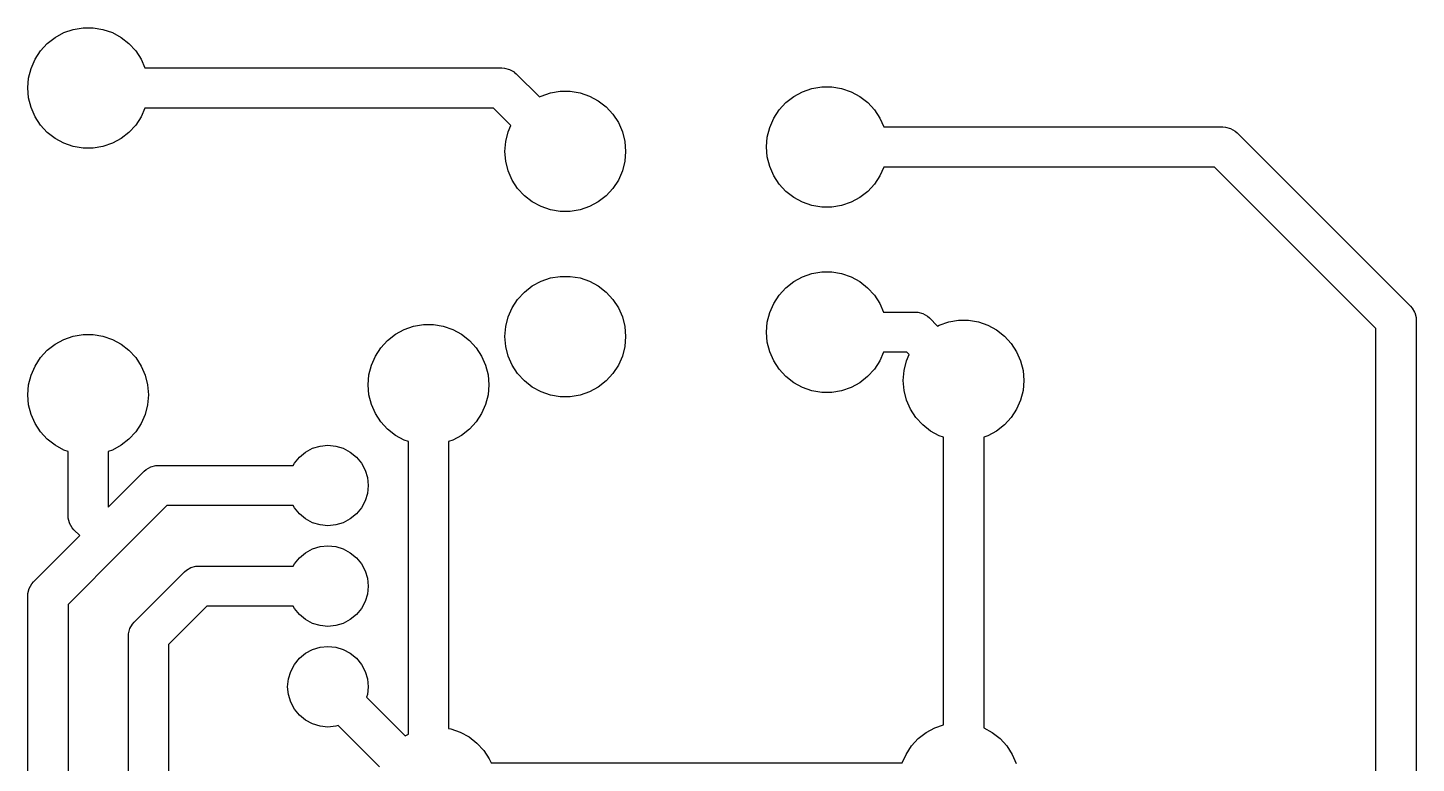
# Model space of a CAD drawing. Extents: x 133 to 168.5, y -122.5 to -86.4.
# Drawn here: x 133 to 167.51, y -104.65 to -86.39 of the extents above; entities that cross this region are included whole.
import ezdxf

# ---------------------------------------------------------------- set-up
doc = ezdxf.new("R2010")
doc.units = 0
doc.layers.add('BLACK', color=7, linetype='CONTINUOUS')

msp = doc.modelspace()

# ---------------------------------------------------------------- linework, layer by layer
at = {"layer": 'BLACK', "linetype": 'CONTINUOUS'}
for p, q in [((133.679578, -86.62425), (133.897457, -86.50634)), ((133.897457, -86.50634), (134.131772, -86.4259)), ((134.131772, -86.4259), (134.376131, -86.385123)), ((134.376131, -86.385123), (134.623869, -86.385123)), ((134.623869, -86.385123), (134.868228, -86.4259)), ((134.868228, -86.4259), (135.102543, -86.50634)), ((135.102543, -86.50634), (135.320422, -86.62425)), ((133.180789, -87.166079), (133.316289, -86.958681)), ((133.316289, -86.958681), (133.484078, -86.776414)), ((133.484078, -86.776414), (133.679578, -86.62425)), ((135.320422, -86.62425), (135.515922, -86.776414)), ((135.515922, -86.776414), (135.683711, -86.958681)), ((135.683711, -86.958681), (135.819211, -87.166079)), ((133.081274, -87.392951), (133.180789, -87.166079)), ((135.819211, -87.166079), (135.913045, -87.38)), ((133, -87.88), (133.020458, -87.633108)), ((133.020458, -87.633108), (133.081274, -87.392951)), ((135.913045, -87.38), (144.785, -87.38)), ((144.785, -87.38), (144.850248, -87.384277)), ((144.850248, -87.384277), (144.850263, -87.384277)), ((144.850263, -87.384277), (144.976342, -87.41806)), ((144.976342, -87.41806), (145.089381, -87.483323)), ((145.089381, -87.483323), (145.089396, -87.483338)), ((145.089396, -87.483338), (145.138553, -87.526447)), ((145.138553, -87.526447), (145.714923, -88.102817)), ((133.020458, -88.126892), (133, -87.88)), ((145.990772, -87.9999), (146.235131, -87.959123)), ((146.235131, -87.959123), (146.482869, -87.959123)), ((146.482869, -87.959123), (146.727228, -87.9999)), ((152.038578, -88.08975), (152.256457, -87.97184)), ((152.256457, -87.97184), (152.490772, -87.8914)), ((152.490772, -87.8914), (152.735131, -87.850623)), ((152.735131, -87.850623), (152.982869, -87.850623)), ((152.982869, -87.850623), (153.227228, -87.8914)), ((153.227228, -87.8914), (153.461543, -87.97184)), ((153.461543, -87.97184), (153.679422, -88.08975)), ((133.081274, -88.367049), (133.020458, -88.126892)), ((145.714923, -88.102817), (145.756457, -88.08034)), ((145.756457, -88.08034), (145.990772, -87.9999)), ((146.727228, -87.9999), (146.961543, -88.08034)), ((146.961543, -88.08034), (147.179422, -88.19825)), ((147.179422, -88.19825), (147.374922, -88.350414)), ((151.675289, -88.424181), (151.843078, -88.241914)), ((151.843078, -88.241914), (152.038578, -88.08975)), ((153.679422, -88.08975), (153.874922, -88.241914)), ((153.874922, -88.241914), (154.042711, -88.424181)), ((133.180789, -88.593921), (133.081274, -88.367049)), ((133.316289, -88.801319), (133.180789, -88.593921)), ((135.819211, -88.593921), (135.683711, -88.801319)), ((135.913045, -88.38), (135.819211, -88.593921)), ((144.577894, -88.38), (135.913045, -88.38)), ((145.008745, -88.810851), (144.577894, -88.38)), ((147.374922, -88.350414), (147.542711, -88.532681)), ((147.542711, -88.532681), (147.678211, -88.740079)), ((151.440274, -88.858451), (151.539789, -88.631579)), ((151.539789, -88.631579), (151.675289, -88.424181)), ((154.042711, -88.424181), (154.178211, -88.631579)), ((154.178211, -88.631579), (154.272045, -88.8455)), ((133.484078, -88.983586), (133.316289, -88.801319)), ((133.679578, -89.13575), (133.484078, -88.983586)), ((135.515922, -88.983586), (135.320422, -89.13575)), ((135.683711, -88.801319), (135.515922, -88.983586)), ((144.879458, -89.207108), (144.940274, -88.966951)), ((144.940274, -88.966951), (145.008745, -88.810851)), ((147.678211, -88.740079), (147.777726, -88.966951)), ((147.777726, -88.966951), (147.838542, -89.207108)), ((151.379458, -89.098608), (151.440274, -88.858451)), ((154.272045, -88.8455), (162.7035, -88.8455)), ((162.7035, -88.8455), (162.768748, -88.849777)), ((162.768748, -88.849777), (162.768763, -88.849777)), ((162.768763, -88.849777), (162.894842, -88.88356)), ((162.894842, -88.88356), (163.007881, -88.948823)), ((163.007881, -88.948823), (163.007896, -88.948838)), ((163.007896, -88.948838), (163.057053, -88.991947)), ((163.057053, -88.991947), (167.361553, -93.296446)), ((133.897457, -89.25366), (133.679578, -89.13575)), ((134.131772, -89.3341), (133.897457, -89.25366)), ((134.376131, -89.374877), (134.131772, -89.3341)), ((134.623869, -89.374877), (134.376131, -89.374877)), ((134.868228, -89.3341), (134.623869, -89.374877)), ((135.102543, -89.25366), (134.868228, -89.3341)), ((135.320422, -89.13575), (135.102543, -89.25366)), ((144.859, -89.454), (144.879458, -89.207108)), ((147.838542, -89.207108), (147.859, -89.454)), ((151.359, -89.3455), (151.379458, -89.098608)), ((151.379458, -89.592392), (151.359, -89.3455)), ((144.879458, -89.700892), (144.859, -89.454)), ((144.940274, -89.941049), (144.879458, -89.700892)), ((147.838542, -89.700892), (147.777726, -89.941049)), ((147.859, -89.454), (147.838542, -89.700892)), ((151.440274, -89.832549), (151.379458, -89.592392)), ((145.039789, -90.167921), (144.940274, -89.941049)), ((147.777726, -89.941049), (147.678211, -90.167921)), ((151.539789, -90.059421), (151.440274, -89.832549)), ((151.675289, -90.266819), (151.539789, -90.059421)), ((154.178211, -90.059421), (154.042711, -90.266819)), ((154.272045, -89.8455), (154.178211, -90.059421)), ((162.496394, -89.8455), (154.272045, -89.8455)), ((166.508, -93.857106), (162.496394, -89.8455)), ((145.175289, -90.375319), (145.039789, -90.167921)), ((145.343078, -90.557586), (145.175289, -90.375319)), ((147.542711, -90.375319), (147.374922, -90.557586)), ((147.678211, -90.167921), (147.542711, -90.375319)), ((151.843078, -90.449086), (151.675289, -90.266819)), ((154.042711, -90.266819), (153.874922, -90.449086)), ((145.538578, -90.70975), (145.343078, -90.557586)), ((145.756457, -90.82766), (145.538578, -90.70975)), ((147.179422, -90.70975), (146.961543, -90.82766)), ((147.374922, -90.557586), (147.179422, -90.70975)), ((152.038578, -90.60125), (151.843078, -90.449086)), ((152.256457, -90.71916), (152.038578, -90.60125)), ((152.490772, -90.7996), (152.256457, -90.71916)), ((153.461543, -90.71916), (153.227228, -90.7996)), ((153.679422, -90.60125), (153.461543, -90.71916)), ((153.874922, -90.449086), (153.679422, -90.60125)), ((145.990772, -90.9081), (145.756457, -90.82766)), ((146.235131, -90.948877), (145.990772, -90.9081)), ((146.482869, -90.948877), (146.235131, -90.948877)), ((146.727228, -90.9081), (146.482869, -90.948877)), ((146.961543, -90.82766), (146.727228, -90.9081)), ((152.735131, -90.840377), (152.490772, -90.7996)), ((152.982869, -90.840377), (152.735131, -90.840377)), ((153.227228, -90.7996), (152.982869, -90.840377)), ((152.489772, -92.4914), (152.734131, -92.450623)), ((152.734131, -92.450623), (152.981869, -92.450623)), ((152.981869, -92.450623), (153.226228, -92.4914)), ((145.343078, -92.950414), (145.538578, -92.79825)), ((145.538578, -92.79825), (145.756457, -92.68034)), ((145.756457, -92.68034), (145.990772, -92.5999)), ((145.990772, -92.5999), (146.235131, -92.559123)), ((146.235131, -92.559123), (146.482869, -92.559123)), ((146.482869, -92.559123), (146.727228, -92.5999)), ((146.727228, -92.5999), (146.961543, -92.68034)), ((146.961543, -92.68034), (147.179422, -92.79825)), ((147.179422, -92.79825), (147.374922, -92.950414)), ((151.842078, -92.841914), (152.037578, -92.68975)), ((152.037578, -92.68975), (152.255457, -92.57184)), ((152.255457, -92.57184), (152.489772, -92.4914)), ((153.226228, -92.4914), (153.460543, -92.57184)), ((153.460543, -92.57184), (153.678422, -92.68975)), ((153.678422, -92.68975), (153.873922, -92.841914)), ((145.039789, -93.340079), (145.175289, -93.132681)), ((145.175289, -93.132681), (145.343078, -92.950414)), ((147.374922, -92.950414), (147.542711, -93.132681)), ((147.542711, -93.132681), (147.678211, -93.340079)), ((151.538789, -93.231579), (151.674289, -93.024181)), ((151.674289, -93.024181), (151.842078, -92.841914)), ((153.873922, -92.841914), (154.041711, -93.024181)), ((154.041711, -93.024181), (154.177211, -93.231579)), ((144.940274, -93.566951), (145.039789, -93.340079)), ((147.678211, -93.340079), (147.777726, -93.566951)), ((151.378458, -93.698608), (151.439274, -93.458451)), ((151.439274, -93.458451), (151.538789, -93.231579)), ((154.177211, -93.231579), (154.271045, -93.4455)), ((154.271045, -93.4455), (155.058, -93.4455)), ((155.058, -93.4455), (155.123248, -93.449777)), ((155.123248, -93.449777), (155.123263, -93.449777)), ((155.123263, -93.449777), (155.249342, -93.48356)), ((155.249342, -93.48356), (155.362381, -93.548823)), ((167.361553, -93.296446), (167.404668, -93.34561)), ((167.404668, -93.34561), (167.404677, -93.345619)), ((167.404677, -93.345619), (167.464813, -93.449778)), ((167.464813, -93.449778), (167.46994, -93.458658)), ((167.46994, -93.458658), (167.503723, -93.584737)), ((142.356457, -93.88034), (142.590772, -93.7999)), ((142.590772, -93.7999), (142.835131, -93.759123)), ((142.835131, -93.759123), (143.082869, -93.759123)), ((143.082869, -93.759123), (143.327228, -93.7999)), ((143.327228, -93.7999), (143.561543, -93.88034)), ((144.859, -94.054), (144.879458, -93.807108)), ((144.879458, -93.807108), (144.940274, -93.566951)), ((147.777726, -93.566951), (147.838542, -93.807108)), ((147.838542, -93.807108), (147.859, -94.054)), ((151.358, -93.9455), (151.378458, -93.698608)), ((155.362381, -93.548823), (155.362396, -93.548838)), ((155.362396, -93.548838), (155.411553, -93.591947)), ((155.411553, -93.591947), (155.613923, -93.794316)), ((155.613923, -93.794316), (155.655457, -93.77184)), ((155.655457, -93.77184), (155.889772, -93.6914)), ((155.889772, -93.6914), (156.134131, -93.650623)), ((156.134131, -93.650623), (156.381869, -93.650623)), ((156.381869, -93.650623), (156.626228, -93.6914)), ((156.626228, -93.6914), (156.860543, -93.77184)), ((156.860543, -93.77184), (157.078422, -93.88975)), ((166.508, -94), (166.508, -93.857106)), ((167.503723, -93.584737), (167.503723, -93.584752)), ((167.503723, -93.584752), (167.508, -93.65)), ((167.508, -93.65), (167.508, -94)), ((133.679578, -94.24425), (133.897457, -94.12634)), ((133.897457, -94.12634), (134.131772, -94.0459)), ((134.131772, -94.0459), (134.376131, -94.005123)), ((134.376131, -94.005123), (134.623869, -94.005123)), ((134.623869, -94.005123), (134.868228, -94.0459)), ((134.868228, -94.0459), (135.102543, -94.12634)), ((135.102543, -94.12634), (135.320422, -94.24425)), ((141.775289, -94.332681), (141.943078, -94.150414)), ((141.943078, -94.150414), (142.138578, -93.99825)), ((142.138578, -93.99825), (142.356457, -93.88034)), ((143.561543, -93.88034), (143.779422, -93.99825)), ((143.779422, -93.99825), (143.974922, -94.150414)), ((143.974922, -94.150414), (144.142711, -94.332681)), ((144.879458, -94.300892), (144.859, -94.054)), ((147.859, -94.054), (147.838542, -94.300892)), ((151.378458, -94.192392), (151.358, -93.9455)), ((151.439274, -94.432549), (151.378458, -94.192392)), ((157.078422, -93.88975), (157.273922, -94.041914)), ((157.273922, -94.041914), (157.441711, -94.224181)), ((166.508, -115.609137), (166.508, -94)), ((167.508, -94), (167.508, -115.609137)), ((133.316289, -94.578681), (133.484078, -94.396414)), ((133.484078, -94.396414), (133.679578, -94.24425)), ((135.320422, -94.24425), (135.515922, -94.396414)), ((135.515922, -94.396414), (135.683711, -94.578681)), ((141.540274, -94.766951), (141.639789, -94.540079)), ((141.639789, -94.540079), (141.775289, -94.332681)), ((144.142711, -94.332681), (144.278211, -94.540079)), ((144.278211, -94.540079), (144.377726, -94.766951)), ((144.940274, -94.541049), (144.879458, -94.300892)), ((145.039789, -94.767921), (144.940274, -94.541049)), ((147.777726, -94.541049), (147.678211, -94.767921)), ((147.838542, -94.300892), (147.777726, -94.541049)), ((151.538789, -94.659421), (151.439274, -94.432549)), ((154.271045, -94.4455), (154.177211, -94.659421)), ((154.850894, -94.4455), (154.271045, -94.4455)), ((154.839274, -94.658451), (154.907745, -94.502351)), ((154.907745, -94.502351), (154.850894, -94.4455)), ((157.441711, -94.224181), (157.577211, -94.431579)), ((157.577211, -94.431579), (157.676726, -94.658451)), ((133.081274, -95.012951), (133.180789, -94.786079)), ((133.180789, -94.786079), (133.316289, -94.578681)), ((135.683711, -94.578681), (135.819211, -94.786079)), ((135.819211, -94.786079), (135.918726, -95.012951)), ((141.479458, -95.007108), (141.540274, -94.766951)), ((144.377726, -94.766951), (144.438542, -95.007108)), ((145.175289, -94.975319), (145.039789, -94.767921)), ((147.678211, -94.767921), (147.542711, -94.975319)), ((151.674289, -94.866819), (151.538789, -94.659421)), ((151.842078, -95.049086), (151.674289, -94.866819)), ((154.041711, -94.866819), (153.873922, -95.049086)), ((154.177211, -94.659421), (154.041711, -94.866819)), ((154.778458, -94.898608), (154.839274, -94.658451)), ((157.676726, -94.658451), (157.737542, -94.898608)), ((133.020458, -95.253108), (133.081274, -95.012951)), ((135.918726, -95.012951), (135.979542, -95.253108)), ((141.459, -95.254), (141.479458, -95.007108)), ((144.438542, -95.007108), (144.459, -95.254)), ((145.343078, -95.157586), (145.175289, -94.975319)), ((145.538578, -95.30975), (145.343078, -95.157586)), ((147.374922, -95.157586), (147.179422, -95.30975)), ((147.542711, -94.975319), (147.374922, -95.157586)), ((152.037578, -95.20125), (151.842078, -95.049086)), ((152.255457, -95.31916), (152.037578, -95.20125)), ((153.678422, -95.20125), (153.460543, -95.31916)), ((153.873922, -95.049086), (153.678422, -95.20125)), ((154.758, -95.1455), (154.778458, -94.898608)), ((154.778458, -95.392392), (154.758, -95.1455)), ((157.737542, -94.898608), (157.758, -95.1455)), ((157.758, -95.1455), (157.737542, -95.392392)), ((133, -95.5), (133.020458, -95.253108)), ((133.020458, -95.746892), (133, -95.5)), ((135.979542, -95.253108), (136, -95.5)), ((136, -95.5), (135.979542, -95.746892)), ((141.479458, -95.500892), (141.459, -95.254)), ((141.540274, -95.741049), (141.479458, -95.500892)), ((144.438542, -95.500892), (144.377726, -95.741049)), ((144.459, -95.254), (144.438542, -95.500892)), ((145.756457, -95.42766), (145.538578, -95.30975)), ((145.990772, -95.5081), (145.756457, -95.42766)), ((146.235131, -95.548877), (145.990772, -95.5081)), ((146.482869, -95.548877), (146.235131, -95.548877)), ((146.727228, -95.5081), (146.482869, -95.548877)), ((146.961543, -95.42766), (146.727228, -95.5081)), ((147.179422, -95.30975), (146.961543, -95.42766)), ((152.489772, -95.3996), (152.255457, -95.31916)), ((152.734131, -95.440377), (152.489772, -95.3996)), ((152.981869, -95.440377), (152.734131, -95.440377)), ((153.226228, -95.3996), (152.981869, -95.440377)), ((153.460543, -95.31916), (153.226228, -95.3996)), ((154.839274, -95.632549), (154.778458, -95.392392)), ((157.737542, -95.392392), (157.676726, -95.632549)), ((133.081274, -95.987049), (133.020458, -95.746892)), ((135.979542, -95.746892), (135.918726, -95.987049)), ((141.639789, -95.967921), (141.540274, -95.741049)), ((144.377726, -95.741049), (144.278211, -95.967921)), ((154.938789, -95.859421), (154.839274, -95.632549)), ((155.074289, -96.066819), (154.938789, -95.859421)), ((157.577211, -95.859421), (157.441711, -96.066819)), ((157.676726, -95.632549), (157.577211, -95.859421)), ((133.180789, -96.213921), (133.081274, -95.987049)), ((133.316289, -96.421319), (133.180789, -96.213921)), ((135.819211, -96.213921), (135.683711, -96.421319)), ((135.918726, -95.987049), (135.819211, -96.213921)), ((141.775289, -96.175319), (141.639789, -95.967921)), ((141.943078, -96.357586), (141.775289, -96.175319)), ((144.142711, -96.175319), (143.974922, -96.357586)), ((144.278211, -95.967921), (144.142711, -96.175319)), ((155.242078, -96.249086), (155.074289, -96.066819)), ((155.437578, -96.40125), (155.242078, -96.249086)), ((157.273922, -96.249086), (157.078422, -96.40125)), ((157.441711, -96.066819), (157.273922, -96.249086)), ((133.484078, -96.603586), (133.316289, -96.421319)), ((133.679578, -96.75575), (133.484078, -96.603586)), ((135.515922, -96.603586), (135.320422, -96.75575)), ((135.683711, -96.421319), (135.515922, -96.603586)), ((142.138578, -96.50975), (141.943078, -96.357586)), ((142.356457, -96.62766), (142.138578, -96.50975)), ((143.779422, -96.50975), (143.561543, -96.62766)), ((143.974922, -96.357586), (143.779422, -96.50975)), ((155.655457, -96.51916), (155.437578, -96.40125)), ((155.758, -96.554362), (155.655457, -96.51916)), ((155.758, -103.698874), (155.758, -96.554362)), ((156.860543, -96.51916), (156.758, -96.554362)), ((156.758, -96.554362), (156.758, -103.775875)), ((157.078422, -96.40125), (156.860543, -96.51916)), ((133.897457, -96.87366), (133.679578, -96.75575)), ((134, -96.908862), (133.897457, -96.87366)), ((134, -98.5), (134, -96.908862)), ((135.102543, -96.87366), (135, -96.908862)), ((135, -96.908862), (135, -98.292893)), ((135.320422, -96.75575), (135.102543, -96.87366)), ((139.751893, -97.046893), (139.90343, -96.92253)), ((139.90343, -96.92253), (140.076317, -96.83012)), ((140.076317, -96.83012), (140.26391, -96.773215)), ((140.26391, -96.773215), (140.459, -96.754)), ((140.459, -96.754), (140.65409, -96.773215)), ((140.65409, -96.773215), (140.841683, -96.83012)), ((140.841683, -96.83012), (141.01457, -96.92253)), ((141.01457, -96.92253), (141.166107, -97.046893)), ((142.459, -96.662862), (142.356457, -96.62766)), ((142.459, -103.927128), (142.459, -96.662862)), ((143.561543, -96.62766), (143.459, -96.662862)), ((143.459, -96.662862), (143.459, -103.79035)), ((135.941619, -97.357323), (136.054658, -97.29206)), ((136.054658, -97.29206), (136.180737, -97.258277)), ((136.180737, -97.258277), (136.180752, -97.258277)), ((136.180752, -97.258277), (136.246, -97.254)), ((136.246, -97.254), (139.597827, -97.254)), ((139.597827, -97.254), (139.62753, -97.19843)), ((139.62753, -97.19843), (139.751893, -97.046893)), ((141.166107, -97.046893), (141.29047, -97.19843)), ((141.29047, -97.19843), (141.38288, -97.371317)), ((135, -98.292893), (135.892447, -97.400447)), ((135.892447, -97.400447), (135.94161, -97.357331)), ((135.94161, -97.357331), (135.941619, -97.357323)), ((141.38288, -97.371317), (141.439785, -97.55891)), ((141.439785, -97.55891), (141.459, -97.754)), ((141.439785, -97.94909), (141.38288, -98.136683)), ((141.459, -97.754), (141.439785, -97.94909)), ((136.453106, -98.254), (135.35356, -99.353545)), ((139.597827, -98.254), (136.453106, -98.254)), ((139.62753, -98.30957), (139.597827, -98.254)), ((139.751893, -98.461107), (139.62753, -98.30957)), ((141.29047, -98.30957), (141.166107, -98.461107)), ((141.38288, -98.136683), (141.29047, -98.30957)), ((134.004277, -98.565247), (134, -98.5)), ((134.004277, -98.565263), (134.004277, -98.565247)), ((134.034453, -98.67788), (134.004277, -98.565263)), ((134.03806, -98.691342), (134.034453, -98.67788)), ((134.103323, -98.804381), (134.03806, -98.691342)), ((139.90343, -98.58547), (139.751893, -98.461107)), ((140.076317, -98.67788), (139.90343, -98.58547)), ((140.26391, -98.734785), (140.076317, -98.67788)), ((140.841683, -98.67788), (140.65409, -98.734785)), ((141.01457, -98.58547), (140.841683, -98.67788)), ((141.166107, -98.461107), (141.01457, -98.58547)), ((133.146447, -100.146447), (134.292893, -98.999999)), ((134.103338, -98.804396), (134.103323, -98.804381)), ((134.146447, -98.853553), (134.103338, -98.804396)), ((134.292893, -98.999999), (134.146447, -98.853553)), ((140.459, -98.754), (140.26391, -98.734785)), ((140.65409, -98.734785), (140.459, -98.754)), ((135.353553, -99.353554), (134, -100.707106)), ((135.35356, -99.353545), (135.353553, -99.353554)), ((139.90343, -99.42253), (140.076317, -99.33012)), ((140.076317, -99.33012), (140.26391, -99.273215)), ((140.26391, -99.273215), (140.459, -99.254)), ((140.459, -99.254), (140.65409, -99.273215)), ((140.65409, -99.273215), (140.841683, -99.33012)), ((140.841683, -99.33012), (141.01457, -99.42253)), ((139.597827, -99.754), (139.62753, -99.69843)), ((139.62753, -99.69843), (139.751893, -99.546893)), ((139.751893, -99.546893), (139.90343, -99.42253)), ((141.01457, -99.42253), (141.166107, -99.546893)), ((141.166107, -99.546893), (141.29047, -99.69843)), ((141.29047, -99.69843), (141.38288, -99.871317)), ((135.646447, -101.146447), (136.892447, -99.900447)), ((136.892447, -99.900447), (136.94161, -99.857331)), ((136.94161, -99.857331), (136.941619, -99.857323)), ((136.941619, -99.857323), (137.054658, -99.79206)), ((137.054658, -99.79206), (137.180737, -99.758277)), ((137.180737, -99.758277), (137.180752, -99.758277)), ((137.180752, -99.758277), (137.246, -99.754)), ((137.246, -99.754), (139.597827, -99.754)), ((141.38288, -99.871317), (141.439785, -100.05891)), ((141.439785, -100.05891), (141.459, -100.254)), ((133.004277, -100.434737), (133.03806, -100.308658)), ((133.03806, -100.308658), (133.103323, -100.195619)), ((133.103323, -100.195619), (133.103338, -100.195603)), ((133.103338, -100.195603), (133.146447, -100.146447)), ((141.459, -100.254), (141.439785, -100.44909)), ((133, -100.5), (133.004277, -100.434752)), ((133, -115.641), (133, -100.5)), ((133.004277, -100.434752), (133.004277, -100.434737)), ((134, -100.707106), (134, -115.433893)), ((137.453106, -100.754), (136.5, -101.707106)), ((139.597827, -100.754), (137.453106, -100.754)), ((139.62753, -100.80957), (139.597827, -100.754)), ((141.38288, -100.636683), (141.29047, -100.80957)), ((141.439785, -100.44909), (141.38288, -100.636683)), ((139.751893, -100.961107), (139.62753, -100.80957)), ((139.90343, -101.08547), (139.751893, -100.961107)), ((140.076317, -101.17788), (139.90343, -101.08547)), ((141.01457, -101.08547), (140.841683, -101.17788)), ((141.166107, -100.961107), (141.01457, -101.08547)), ((141.29047, -100.80957), (141.166107, -100.961107)), ((135.5, -101.5), (135.504277, -101.434752)), ((135.504277, -101.434737), (135.53806, -101.308658)), ((135.504277, -101.434752), (135.504277, -101.434737)), ((135.53806, -101.308658), (135.603323, -101.195619)), ((135.603323, -101.195619), (135.603338, -101.195603)), ((135.603338, -101.195603), (135.646447, -101.146447)), ((140.26391, -101.234785), (140.076317, -101.17788)), ((140.459, -101.254), (140.26391, -101.234785)), ((140.65409, -101.234785), (140.459, -101.254)), ((140.841683, -101.17788), (140.65409, -101.234785)), ((135.5, -111), (135.5, -101.5)), ((136.5, -101.707106), (136.5, -110.792893)), ((140.076317, -101.83012), (140.26391, -101.773215)), ((140.26391, -101.773215), (140.459, -101.754)), ((140.459, -101.754), (140.65409, -101.773215)), ((140.65409, -101.773215), (140.841683, -101.83012)), ((139.62753, -102.19843), (139.751893, -102.046893)), ((139.751893, -102.046893), (139.90343, -101.92253)), ((139.90343, -101.92253), (140.076317, -101.83012)), ((140.841683, -101.83012), (141.01457, -101.92253)), ((141.01457, -101.92253), (141.166107, -102.046893)), ((141.166107, -102.046893), (141.29047, -102.19843)), ((139.478215, -102.55891), (139.53512, -102.371317)), ((139.53512, -102.371317), (139.62753, -102.19843)), ((141.29047, -102.19843), (141.38288, -102.371317)), ((141.38288, -102.371317), (141.439785, -102.55891)), ((139.459, -102.754), (139.478215, -102.55891)), ((139.478215, -102.94909), (139.459, -102.754)), ((141.439785, -102.55891), (141.459, -102.754)), ((141.459, -102.754), (141.439785, -102.94909)), ((139.53512, -103.136683), (139.478215, -102.94909)), ((139.62753, -103.30957), (139.53512, -103.136683)), ((141.439785, -102.94909), (141.421494, -103.009388)), ((141.421494, -103.009388), (142.381289, -103.969183)), ((139.751893, -103.461107), (139.62753, -103.30957)), ((139.90343, -103.58547), (139.751893, -103.461107)), ((140.076317, -103.67788), (139.90343, -103.58547)), ((140.26391, -103.734785), (140.076317, -103.67788)), ((140.459, -103.754), (140.26391, -103.734785)), ((140.65409, -103.734785), (140.459, -103.754)), ((140.714388, -103.716494), (140.65409, -103.734785)), ((141.740119, -104.742225), (140.714388, -103.716494)), ((143.459, -103.79035), (143.516228, -103.7999)), ((143.516228, -103.7999), (143.750543, -103.88034)), ((155.327578, -103.88975), (155.545457, -103.77184)), ((155.545457, -103.77184), (155.758, -103.698874)), ((156.758, -103.775875), (156.968422, -103.88975)), ((142.381289, -103.969183), (142.459, -103.927128)), ((143.750543, -103.88034), (143.968422, -103.99825)), ((143.968422, -103.99825), (144.163922, -104.150414)), ((144.163922, -104.150414), (144.331711, -104.332681)), ((154.964289, -104.224181), (155.132078, -104.041914)), ((155.132078, -104.041914), (155.327578, -103.88975)), ((156.968422, -103.88975), (157.163922, -104.041914)), ((157.163922, -104.041914), (157.331711, -104.224181)), ((144.331711, -104.332681), (144.467211, -104.540079)), ((144.467211, -104.540079), (144.513453, -104.6455)), ((154.734955, -104.6455), (154.828789, -104.431579)), ((154.828789, -104.431579), (154.964289, -104.224181)), ((157.331711, -104.224181), (157.467211, -104.431579)), ((157.467211, -104.431579), (157.566726, -104.658451)), ((144.513453, -104.6455), (152, -104.6455)), ((152, -104.6455), (154.734955, -104.6455))]:
    msp.add_line(p, q, dxfattribs=at)

doc.saveas('drawing.dxf')
